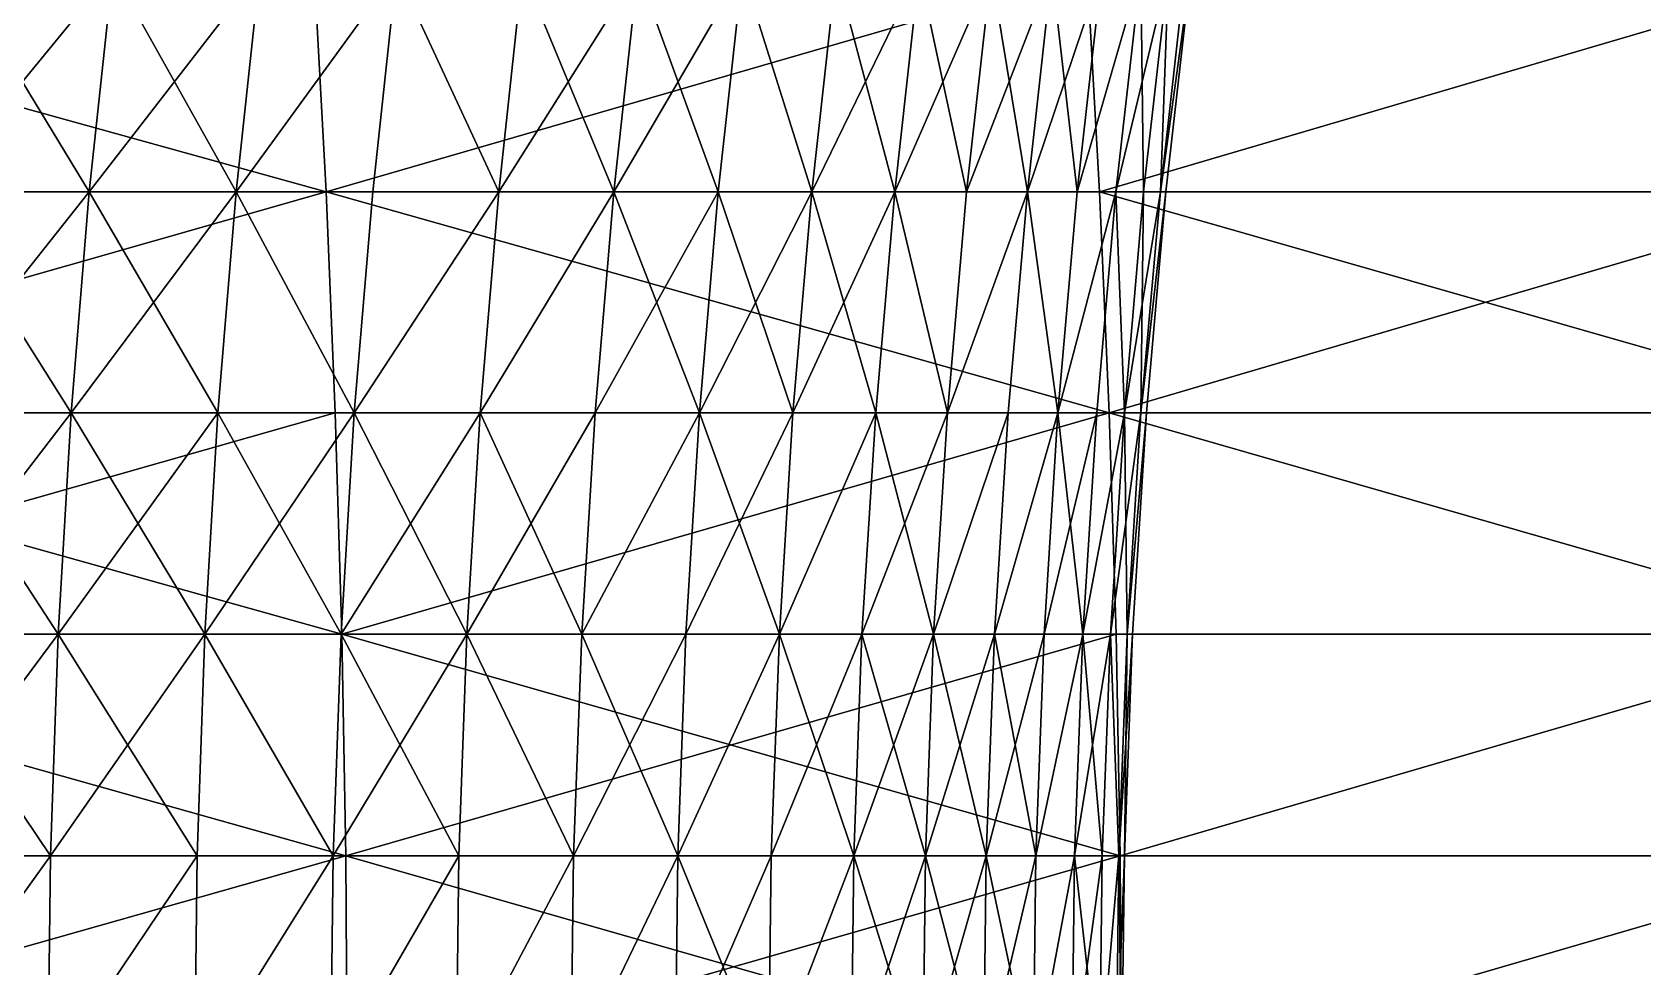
# Model space of a CAD drawing. Header units: millimetres. Extents: x -3250 to 8000, y -3250 to 3250.
# Drawn here: x 6302.1 to 6446.8, y 10 to 94 of the extents above; entities that cross this region are included whole.
import ezdxf

# ---------------------------------------------------------------- set-up
doc = ezdxf.new("R2010")
doc.units = ezdxf.units.MM
doc.header["$MEASUREMENT"] = 0
doc.layers.add('MESH_3D', color=2, linetype='CONTINUOUS')

msp = doc.modelspace()

# ---------------------------------------------------------------- linework, layer by layer
at = {"layer": 'MESH_3D'}
for points in [[(6257.04, 99.47, 757.94), (6327.44, 99.47, 795.14), (6328.51, 79.65, 793.18)], [(6257.04, 99.47, 757.94), (6328.51, 79.65, 793.18), (6258.06, 79.65, 755.95)], [(6328.51, 79.65, 25906.82), (6257.04, 99.47, 25942.06), (6258.06, 79.65, 25944.05)], [(6327.44, 99.47, 25904.86), (6257.04, 99.47, 25942.06), (6328.51, 79.65, 25906.82)], [(6293.1, 79.65, 3014), (6309.34, 99.47, 3050.64), (6295.18, 99.47, 3013.19)], [(6293.1, 79.65, 3014), (6307.24, 79.65, 3051.41), (6309.34, 99.47, 3050.64)], [(6307.24, 79.65, 23648.59), (6293.1, 79.65, 23686), (6295.18, 99.47, 23686.81)], [(6307.24, 79.65, 23648.59), (6295.18, 99.47, 23686.81), (6309.34, 99.47, 23649.36)], [(6307.24, 79.65, 3051.41), (6320.45, 79.65, 3089.16), (6322.57, 99.47, 3088.44)], [(6307.24, 79.65, 3051.41), (6322.57, 99.47, 3088.44), (6309.34, 99.47, 3050.64)], [(6320.45, 79.65, 23610.84), (6307.24, 79.65, 23648.59), (6309.34, 99.47, 23649.36)], [(6320.45, 79.65, 23610.84), (6309.34, 99.47, 23649.36), (6322.57, 99.47, 23611.56)], [(6320.45, 79.65, 3089.16), (6332.72, 79.65, 3127.22), (6334.85, 99.47, 3126.56)], [(6320.45, 79.65, 3089.16), (6334.85, 99.47, 3126.56), (6322.57, 99.47, 3088.44)], [(6334.85, 99.47, 23573.44), (6320.45, 79.65, 23610.84), (6322.57, 99.47, 23611.56)], [(6332.72, 79.65, 23572.78), (6320.45, 79.65, 23610.84), (6334.85, 99.47, 23573.44)], [(6327.44, 99.47, 795.14), (6396.9, 99.47, 834.1), (6328.51, 79.65, 793.18)], [(6396.9, 99.47, 25865.9), (6327.44, 99.47, 25904.86), (6328.51, 79.65, 25906.82)], [(6328.51, 79.65, 793.18), (6396.9, 99.47, 834.1), (6398.01, 79.65, 832.16)], [(6396.9, 99.47, 25865.9), (6328.51, 79.65, 25906.82), (6398.01, 79.65, 25867.84)], [(6332.72, 79.65, 3127.22), (6344.03, 79.65, 3165.58), (6334.85, 99.47, 3126.56)], [(6344.03, 79.65, 23534.42), (6332.72, 79.65, 23572.78), (6334.85, 99.47, 23573.44)], [(6334.85, 99.47, 3126.56), (6344.03, 79.65, 3165.58), (6346.18, 99.47, 3164.97)], [(6344.03, 79.65, 23534.42), (6334.85, 99.47, 23573.44), (6346.18, 99.47, 23535.03)], [(6344.03, 79.65, 3165.58), (6354.38, 79.65, 3204.21), (6356.54, 99.47, 3203.66)], [(6344.03, 79.65, 3165.58), (6356.54, 99.47, 3203.66), (6346.18, 99.47, 3164.97)], [(6354.38, 79.65, 23495.79), (6344.03, 79.65, 23534.42), (6346.18, 99.47, 23535.03)], [(6354.38, 79.65, 23495.79), (6346.18, 99.47, 23535.03), (6356.54, 99.47, 23496.34)], [(6354.38, 79.65, 3204.21), (6365.94, 99.47, 3242.58), (6356.54, 99.47, 3203.66)], [(6354.38, 79.65, 3204.21), (6363.76, 79.65, 3243.08), (6365.94, 99.47, 3242.58)], [(6363.76, 79.65, 23456.92), (6354.38, 79.65, 23495.79), (6356.54, 99.47, 23496.34)], [(6363.76, 79.65, 23456.92), (6356.54, 99.47, 23496.34), (6365.94, 99.47, 23457.42)], [(6363.76, 79.65, 3243.08), (6372.17, 79.65, 3282.18), (6365.94, 99.47, 3242.58)], [(6372.17, 79.65, 23417.82), (6363.76, 79.65, 23456.92), (6365.94, 99.47, 23457.42)], [(6365.94, 99.47, 3242.58), (6372.17, 79.65, 3282.18), (6374.36, 99.47, 3281.74)], [(6372.17, 79.65, 23417.82), (6365.94, 99.47, 23457.42), (6374.36, 99.47, 23418.26)], [(6372.17, 79.65, 3282.18), (6379.61, 79.65, 3321.47), (6381.81, 99.47, 3321.08)], [(6372.17, 79.65, 3282.18), (6381.81, 99.47, 3321.08), (6374.36, 99.47, 3281.74)], [(6379.61, 79.65, 23378.53), (6372.17, 79.65, 23417.82), (6374.36, 99.47, 23418.26)], [(6379.61, 79.65, 23378.53), (6374.36, 99.47, 23418.26), (6381.81, 99.47, 23378.92)], [(6379.61, 79.65, 3321.47), (6388.27, 99.47, 3360.61), (6381.81, 99.47, 3321.08)], [(6379.61, 79.65, 3321.47), (6386.06, 79.65, 3360.94), (6388.27, 99.47, 3360.61)], [(6386.06, 79.65, 23339.06), (6379.61, 79.65, 23378.53), (6381.81, 99.47, 23378.92)], [(6386.06, 79.65, 23339.06), (6381.81, 99.47, 23378.92), (6388.27, 99.47, 23339.39)], [(6386.06, 79.65, 3360.94), (6391.53, 79.65, 3400.56), (6393.74, 99.47, 3400.28)], [(6386.06, 79.65, 3360.94), (6393.74, 99.47, 3400.28), (6388.27, 99.47, 3360.61)], [(6391.53, 79.65, 23299.44), (6386.06, 79.65, 23339.06), (6388.27, 99.47, 23339.39)], [(6391.53, 79.65, 23299.44), (6388.27, 99.47, 23339.39), (6393.74, 99.47, 23299.72)], [(6391.53, 79.65, 3400.56), (6396, 79.65, 3440.3), (6398.23, 99.47, 3440.07)], [(6391.53, 79.65, 3400.56), (6398.23, 99.47, 3440.07), (6393.74, 99.47, 3400.28)], [(6396, 79.65, 23259.7), (6391.53, 79.65, 23299.44), (6393.74, 99.47, 23299.72)], [(6396, 79.65, 23259.7), (6393.74, 99.47, 23299.72), (6398.23, 99.47, 23259.93)], [(6396, 79.65, 3440.3), (6399.49, 79.65, 3480.13), (6401.72, 99.47, 3479.97)], [(6396, 79.65, 3440.3), (6401.72, 99.47, 3479.97), (6398.23, 99.47, 3440.07)], [(6401.72, 99.47, 23220.03), (6396, 79.65, 23259.7), (6398.23, 99.47, 23259.93)], [(6399.49, 79.65, 23219.87), (6396, 79.65, 23259.7), (6401.72, 99.47, 23220.03)], [(6396.9, 99.47, 834.1), (6465.36, 99.47, 874.77), (6398.01, 79.65, 832.16)], [(6465.36, 99.47, 25825.23), (6396.9, 99.47, 25865.9), (6398.01, 79.65, 25867.84)], [(6398.01, 79.65, 832.16), (6465.36, 99.47, 874.77), (6466.52, 79.65, 872.86)], [(6465.36, 99.47, 25825.23), (6398.01, 79.65, 25867.84), (6466.52, 79.65, 25827.14)], [(6399.49, 79.65, 3480.13), (6401.98, 79.65, 3520.05), (6404.21, 99.47, 3519.94)], [(6399.49, 79.65, 3480.13), (6404.21, 99.47, 3519.94), (6401.72, 99.47, 3479.97)], [(6401.98, 79.65, 23179.95), (6399.49, 79.65, 23219.87), (6401.72, 99.47, 23220.03)], [(6401.98, 79.65, 23179.95), (6401.72, 99.47, 23220.03), (6404.21, 99.47, 23180.06)], [(6401.98, 79.65, 3520.05), (6403.48, 79.65, 3560.01), (6404.21, 99.47, 3519.94)], [(6403.48, 79.65, 23139.99), (6401.98, 79.65, 23179.95), (6404.21, 99.47, 23180.06)], [(6403.48, 79.65, 3560.01), (6406.21, 99.47, 3600), (6405.71, 99.47, 3559.96)], [(6403.48, 79.65, 3560.01), (6403.98, 79.65, 3600), (6406.21, 99.47, 3600)], [(6404.21, 99.47, 3519.94), (6403.48, 79.65, 3560.01), (6405.71, 99.47, 3559.96)], [(6403.48, 79.65, 23139.99), (6404.21, 99.47, 23180.06), (6405.71, 99.47, 23140.04)], [(6403.48, 79.65, 23139.99), (6406.21, 99.47, 23100), (6403.98, 79.65, 23100)], [(6403.48, 79.65, 23139.99), (6405.71, 99.47, 23140.04), (6406.21, 99.47, 23100)], [(6403.98, 79.65, 23100), (6406.21, 99.47, 3600), (6403.98, 79.65, 3600)], [(6403.98, 79.65, 23100), (6406.21, 99.47, 23100), (6406.21, 99.47, 3600)], [(6258.06, 79.65, 755.95), (6328.51, 79.65, 793.18), (6258.85, 59.78, 754.4)], [(6328.51, 79.65, 25906.82), (6258.06, 79.65, 25944.05), (6258.85, 59.78, 25945.6)], [(6258.85, 59.78, 754.4), (6328.51, 79.65, 793.18), (6329.34, 59.78, 791.66)], [(6328.51, 79.65, 25906.82), (6258.85, 59.78, 25945.6), (6329.34, 59.78, 25908.34)], [(6291.48, 59.78, 3014.64), (6305.61, 59.78, 3052), (6293.1, 79.65, 3014)], [(6307.24, 79.65, 23648.59), (6291.48, 59.78, 23685.36), (6293.1, 79.65, 23686)], [(6305.61, 59.78, 23648), (6291.48, 59.78, 23685.36), (6307.24, 79.65, 23648.59)], [(6293.1, 79.65, 3014), (6305.61, 59.78, 3052), (6307.24, 79.65, 3051.41)], [(6305.61, 59.78, 3052), (6320.45, 79.65, 3089.16), (6307.24, 79.65, 3051.41)], [(6305.61, 59.78, 3052), (6318.8, 59.78, 3089.71), (6320.45, 79.65, 3089.16)], [(6318.8, 59.78, 23610.29), (6305.61, 59.78, 23648), (6307.24, 79.65, 23648.59)], [(6318.8, 59.78, 23610.29), (6307.24, 79.65, 23648.59), (6320.45, 79.65, 23610.84)], [(6318.8, 59.78, 3089.71), (6331.05, 59.78, 3127.73), (6320.45, 79.65, 3089.16)], [(6331.05, 59.78, 23572.27), (6318.8, 59.78, 23610.29), (6320.45, 79.65, 23610.84)], [(6320.45, 79.65, 3089.16), (6331.05, 59.78, 3127.73), (6332.72, 79.65, 3127.22)], [(6331.05, 59.78, 23572.27), (6320.45, 79.65, 23610.84), (6332.72, 79.65, 23572.78)], [(6328.51, 79.65, 793.18), (6398.88, 59.78, 830.66), (6329.34, 59.78, 791.66)], [(6328.51, 79.65, 793.18), (6398.01, 79.65, 832.16), (6398.88, 59.78, 830.66)], [(6398.88, 59.78, 25869.34), (6328.51, 79.65, 25906.82), (6329.34, 59.78, 25908.34)], [(6398.01, 79.65, 25867.84), (6328.51, 79.65, 25906.82), (6398.88, 59.78, 25869.34)], [(6331.05, 59.78, 3127.73), (6344.03, 79.65, 3165.58), (6332.72, 79.65, 3127.22)], [(6331.05, 59.78, 3127.73), (6342.35, 59.78, 3166.05), (6344.03, 79.65, 3165.58)], [(6344.03, 79.65, 23534.42), (6331.05, 59.78, 23572.27), (6332.72, 79.65, 23572.78)], [(6342.35, 59.78, 23533.95), (6331.05, 59.78, 23572.27), (6344.03, 79.65, 23534.42)], [(6342.35, 59.78, 3166.05), (6352.69, 59.78, 3204.64), (6354.38, 79.65, 3204.21)], [(6342.35, 59.78, 3166.05), (6354.38, 79.65, 3204.21), (6344.03, 79.65, 3165.58)], [(6354.38, 79.65, 23495.79), (6342.35, 59.78, 23533.95), (6344.03, 79.65, 23534.42)], [(6352.69, 59.78, 23495.36), (6342.35, 59.78, 23533.95), (6354.38, 79.65, 23495.79)], [(6352.69, 59.78, 3204.64), (6362.07, 59.78, 3243.47), (6363.76, 79.65, 3243.08)], [(6352.69, 59.78, 3204.64), (6363.76, 79.65, 3243.08), (6354.38, 79.65, 3204.21)], [(6362.07, 59.78, 23456.53), (6352.69, 59.78, 23495.36), (6354.38, 79.65, 23495.79)], [(6362.07, 59.78, 23456.53), (6354.38, 79.65, 23495.79), (6363.76, 79.65, 23456.92)], [(6362.07, 59.78, 3243.47), (6370.47, 59.78, 3282.52), (6363.76, 79.65, 3243.08)], [(6372.17, 79.65, 23417.82), (6362.07, 59.78, 23456.53), (6363.76, 79.65, 23456.92)], [(6370.47, 59.78, 23417.48), (6362.07, 59.78, 23456.53), (6372.17, 79.65, 23417.82)], [(6363.76, 79.65, 3243.08), (6370.47, 59.78, 3282.52), (6372.17, 79.65, 3282.18)], [(6370.47, 59.78, 3282.52), (6379.61, 79.65, 3321.47), (6372.17, 79.65, 3282.18)], [(6370.47, 59.78, 3282.52), (6377.9, 59.78, 3321.77), (6379.61, 79.65, 3321.47)], [(6377.9, 59.78, 23378.23), (6370.47, 59.78, 23417.48), (6372.17, 79.65, 23417.82)], [(6377.9, 59.78, 23378.23), (6372.17, 79.65, 23417.82), (6379.61, 79.65, 23378.53)], [(6377.9, 59.78, 3321.77), (6384.34, 59.78, 3361.2), (6379.61, 79.65, 3321.47)], [(6384.34, 59.78, 23338.8), (6377.9, 59.78, 23378.23), (6379.61, 79.65, 23378.53)], [(6379.61, 79.65, 3321.47), (6384.34, 59.78, 3361.2), (6386.06, 79.65, 3360.94)], [(6384.34, 59.78, 23338.8), (6379.61, 79.65, 23378.53), (6386.06, 79.65, 23339.06)], [(6384.34, 59.78, 3361.2), (6389.8, 59.78, 3400.77), (6391.53, 79.65, 3400.56)], [(6384.34, 59.78, 3361.2), (6391.53, 79.65, 3400.56), (6386.06, 79.65, 3360.94)], [(6391.53, 79.65, 23299.44), (6384.34, 59.78, 23338.8), (6386.06, 79.65, 23339.06)], [(6389.8, 59.78, 23299.23), (6384.34, 59.78, 23338.8), (6391.53, 79.65, 23299.44)], [(6389.8, 59.78, 3400.77), (6394.28, 59.78, 3440.47), (6391.53, 79.65, 3400.56)], [(6394.28, 59.78, 23259.53), (6389.8, 59.78, 23299.23), (6391.53, 79.65, 23299.44)], [(6391.53, 79.65, 3400.56), (6394.28, 59.78, 3440.47), (6396, 79.65, 3440.3)], [(6394.28, 59.78, 23259.53), (6391.53, 79.65, 23299.44), (6396, 79.65, 23259.7)], [(6394.28, 59.78, 3440.47), (6397.76, 59.78, 3480.26), (6399.49, 79.65, 3480.13)], [(6394.28, 59.78, 3440.47), (6399.49, 79.65, 3480.13), (6396, 79.65, 3440.3)], [(6399.49, 79.65, 23219.87), (6394.28, 59.78, 23259.53), (6396, 79.65, 23259.7)], [(6397.76, 59.78, 23219.74), (6394.28, 59.78, 23259.53), (6399.49, 79.65, 23219.87)], [(6397.76, 59.78, 3480.26), (6400.25, 59.78, 3520.14), (6399.49, 79.65, 3480.13)], [(6400.25, 59.78, 23179.86), (6397.76, 59.78, 23219.74), (6399.49, 79.65, 23219.87)], [(6398.01, 79.65, 832.16), (6466.52, 79.65, 872.86), (6467.43, 59.78, 871.38)], [(6398.01, 79.65, 832.16), (6467.43, 59.78, 871.38), (6398.88, 59.78, 830.66)], [(6466.52, 79.65, 25827.14), (6398.01, 79.65, 25867.84), (6398.88, 59.78, 25869.34)], [(6466.52, 79.65, 25827.14), (6398.88, 59.78, 25869.34), (6467.43, 59.78, 25828.62)], [(6399.49, 79.65, 3480.13), (6400.25, 59.78, 3520.14), (6401.98, 79.65, 3520.05)], [(6400.25, 59.78, 23179.86), (6399.49, 79.65, 23219.87), (6401.98, 79.65, 23179.95)], [(6400.25, 59.78, 3520.14), (6401.74, 59.78, 3560.06), (6401.98, 79.65, 3520.05)], [(6403.48, 79.65, 23139.99), (6400.25, 59.78, 23179.86), (6401.98, 79.65, 23179.95)], [(6401.74, 59.78, 23139.94), (6400.25, 59.78, 23179.86), (6403.48, 79.65, 23139.99)], [(6401.74, 59.78, 3560.06), (6403.98, 79.65, 3600), (6403.48, 79.65, 3560.01)], [(6401.74, 59.78, 3560.06), (6402.24, 59.78, 3600), (6403.98, 79.65, 3600)], [(6401.98, 79.65, 3520.05), (6401.74, 59.78, 3560.06), (6403.48, 79.65, 3560.01)], [(6401.74, 59.78, 23139.94), (6403.48, 79.65, 23139.99), (6403.98, 79.65, 23100)], [(6401.74, 59.78, 23139.94), (6403.98, 79.65, 23100), (6402.24, 59.78, 23100)], [(6403.98, 79.65, 23100), (6403.98, 79.65, 3600), (6402.24, 59.78, 3600)], [(6402.24, 59.78, 23100), (6403.98, 79.65, 23100), (6402.24, 59.78, 3600)], [(6258.85, 59.78, 754.4), (6329.94, 39.88, 790.56), (6259.42, 39.88, 753.3)], [(6258.85, 59.78, 754.4), (6329.34, 59.78, 791.66), (6329.94, 39.88, 790.56)], [(6329.34, 59.78, 25908.34), (6258.85, 59.78, 25945.6), (6259.42, 39.88, 25946.7)], [(6329.34, 59.78, 25908.34), (6259.42, 39.88, 25946.7), (6329.94, 39.88, 25909.44)], [(6290.32, 39.88, 3015.09), (6304.44, 39.88, 3052.43), (6305.61, 59.78, 3052)], [(6290.32, 39.88, 3015.09), (6305.61, 59.78, 3052), (6291.48, 59.78, 3014.64)], [(6304.44, 39.88, 23647.57), (6290.32, 39.88, 23684.91), (6291.48, 59.78, 23685.36)], [(6304.44, 39.88, 23647.57), (6291.48, 59.78, 23685.36), (6305.61, 59.78, 23648)], [(6304.44, 39.88, 3052.43), (6317.63, 39.88, 3090.1), (6318.8, 59.78, 3089.71)], [(6304.44, 39.88, 3052.43), (6318.8, 59.78, 3089.71), (6305.61, 59.78, 3052)], [(6317.63, 39.88, 23609.9), (6304.44, 39.88, 23647.57), (6305.61, 59.78, 23648)], [(6317.63, 39.88, 23609.9), (6305.61, 59.78, 23648), (6318.8, 59.78, 23610.29)], [(6317.63, 39.88, 3090.1), (6331.05, 59.78, 3127.73), (6318.8, 59.78, 3089.71)], [(6317.63, 39.88, 3090.1), (6329.87, 39.88, 3128.1), (6331.05, 59.78, 3127.73)], [(6329.87, 39.88, 23571.9), (6317.63, 39.88, 23609.9), (6318.8, 59.78, 23610.29)], [(6329.87, 39.88, 23571.9), (6318.8, 59.78, 23610.29), (6331.05, 59.78, 23572.27)], [(6329.34, 59.78, 791.66), (6398.88, 59.78, 830.66), (6329.94, 39.88, 790.56)], [(6398.88, 59.78, 25869.34), (6329.34, 59.78, 25908.34), (6329.94, 39.88, 25909.44)], [(6329.87, 39.88, 3128.1), (6342.35, 59.78, 3166.05), (6331.05, 59.78, 3127.73)], [(6329.87, 39.88, 3128.1), (6341.16, 39.88, 3166.39), (6342.35, 59.78, 3166.05)], [(6341.16, 39.88, 23533.61), (6329.87, 39.88, 23571.9), (6331.05, 59.78, 23572.27)], [(6329.94, 39.88, 790.56), (6398.88, 59.78, 830.66), (6399.5, 39.88, 829.58)], [(6398.88, 59.78, 25869.34), (6329.94, 39.88, 25909.44), (6399.5, 39.88, 25870.42)], [(6341.16, 39.88, 23533.61), (6331.05, 59.78, 23572.27), (6342.35, 59.78, 23533.95)], [(6341.16, 39.88, 3166.39), (6351.49, 39.88, 3204.94), (6352.69, 59.78, 3204.64)], [(6341.16, 39.88, 3166.39), (6352.69, 59.78, 3204.64), (6342.35, 59.78, 3166.05)], [(6351.49, 39.88, 23495.06), (6341.16, 39.88, 23533.61), (6342.35, 59.78, 23533.95)], [(6351.49, 39.88, 23495.06), (6342.35, 59.78, 23533.95), (6352.69, 59.78, 23495.36)], [(6351.49, 39.88, 3204.94), (6362.07, 59.78, 3243.47), (6352.69, 59.78, 3204.64)], [(6351.49, 39.88, 3204.94), (6360.85, 39.88, 3243.75), (6362.07, 59.78, 3243.47)], [(6362.07, 59.78, 23456.53), (6351.49, 39.88, 23495.06), (6352.69, 59.78, 23495.36)], [(6360.85, 39.88, 23456.25), (6351.49, 39.88, 23495.06), (6362.07, 59.78, 23456.53)], [(6360.85, 39.88, 3243.75), (6369.25, 39.88, 3282.77), (6370.47, 59.78, 3282.52)], [(6360.85, 39.88, 3243.75), (6370.47, 59.78, 3282.52), (6362.07, 59.78, 3243.47)], [(6369.25, 39.88, 23417.23), (6360.85, 39.88, 23456.25), (6362.07, 59.78, 23456.53)], [(6369.25, 39.88, 23417.23), (6362.07, 59.78, 23456.53), (6370.47, 59.78, 23417.48)], [(6369.25, 39.88, 3282.77), (6377.9, 59.78, 3321.77), (6370.47, 59.78, 3282.52)], [(6369.25, 39.88, 3282.77), (6376.67, 39.88, 3321.99), (6377.9, 59.78, 3321.77)], [(6377.9, 59.78, 23378.23), (6369.25, 39.88, 23417.23), (6370.47, 59.78, 23417.48)], [(6376.67, 39.88, 23378.01), (6369.25, 39.88, 23417.23), (6377.9, 59.78, 23378.23)], [(6376.67, 39.88, 3321.99), (6384.34, 59.78, 3361.2), (6377.9, 59.78, 3321.77)], [(6376.67, 39.88, 3321.99), (6383.11, 39.88, 3361.38), (6384.34, 59.78, 3361.2)], [(6383.11, 39.88, 23338.62), (6376.67, 39.88, 23378.01), (6377.9, 59.78, 23378.23)], [(6383.11, 39.88, 23338.62), (6377.9, 59.78, 23378.23), (6384.34, 59.78, 23338.8)], [(6383.11, 39.88, 3361.38), (6389.8, 59.78, 3400.77), (6384.34, 59.78, 3361.2)], [(6383.11, 39.88, 3361.38), (6388.57, 39.88, 3400.93), (6389.8, 59.78, 3400.77)], [(6389.8, 59.78, 23299.23), (6383.11, 39.88, 23338.62), (6384.34, 59.78, 23338.8)], [(6388.57, 39.88, 23299.07), (6383.11, 39.88, 23338.62), (6389.8, 59.78, 23299.23)], [(6388.57, 39.88, 3400.93), (6394.28, 59.78, 3440.47), (6389.8, 59.78, 3400.77)], [(6388.57, 39.88, 3400.93), (6393.04, 39.88, 3440.59), (6394.28, 59.78, 3440.47)], [(6394.28, 59.78, 23259.53), (6388.57, 39.88, 23299.07), (6389.8, 59.78, 23299.23)], [(6393.04, 39.88, 23259.41), (6388.57, 39.88, 23299.07), (6394.28, 59.78, 23259.53)], [(6393.04, 39.88, 3440.59), (6396.52, 39.88, 3480.36), (6397.76, 59.78, 3480.26)], [(6393.04, 39.88, 3440.59), (6397.76, 59.78, 3480.26), (6394.28, 59.78, 3440.47)], [(6396.52, 39.88, 23219.64), (6393.04, 39.88, 23259.41), (6394.28, 59.78, 23259.53)], [(6396.52, 39.88, 23219.64), (6394.28, 59.78, 23259.53), (6397.76, 59.78, 23219.74)], [(6396.52, 39.88, 3480.36), (6400.25, 59.78, 3520.14), (6397.76, 59.78, 3480.26)], [(6396.52, 39.88, 3480.36), (6399, 39.88, 3520.2), (6400.25, 59.78, 3520.14)], [(6400.25, 59.78, 23179.86), (6396.52, 39.88, 23219.64), (6397.76, 59.78, 23219.74)], [(6399, 39.88, 23179.8), (6396.52, 39.88, 23219.64), (6400.25, 59.78, 23179.86)], [(6398.88, 59.78, 830.66), (6467.43, 59.78, 871.38), (6468.07, 39.88, 870.32)], [(6398.88, 59.78, 830.66), (6468.07, 39.88, 870.32), (6399.5, 39.88, 829.58)], [(6468.07, 39.88, 25829.68), (6398.88, 59.78, 25869.34), (6399.5, 39.88, 25870.42)], [(6467.43, 59.78, 25828.62), (6398.88, 59.78, 25869.34), (6468.07, 39.88, 25829.68)], [(6399, 39.88, 3520.2), (6401.74, 59.78, 3560.06), (6400.25, 59.78, 3520.14)], [(6399, 39.88, 3520.2), (6400.5, 39.88, 3560.09), (6401.74, 59.78, 3560.06)], [(6400.5, 39.88, 23139.91), (6399, 39.88, 23179.8), (6400.25, 59.78, 23179.86)], [(6400.5, 39.88, 23139.91), (6400.25, 59.78, 23179.86), (6401.74, 59.78, 23139.94)], [(6400.5, 39.88, 3560.09), (6402.24, 59.78, 3600), (6401.74, 59.78, 3560.06)], [(6400.5, 39.88, 3560.09), (6400.99, 39.88, 3600), (6402.24, 59.78, 3600)], [(6400.5, 39.88, 23139.91), (6402.24, 59.78, 23100), (6400.99, 39.88, 23100)], [(6400.5, 39.88, 23139.91), (6401.74, 59.78, 23139.94), (6402.24, 59.78, 23100)], [(6400.99, 39.88, 23100), (6402.24, 59.78, 3600), (6400.99, 39.88, 3600)], [(6400.99, 39.88, 23100), (6402.24, 59.78, 23100), (6402.24, 59.78, 3600)], [(6259.42, 39.88, 753.3), (6329.94, 39.88, 790.56), (6330.29, 19.94, 789.91)], [(6259.42, 39.88, 753.3), (6330.29, 19.94, 789.91), (6259.76, 19.94, 752.63)], [(6330.29, 19.94, 25910.09), (6259.42, 39.88, 25946.7), (6259.76, 19.94, 25947.37)], [(6329.94, 39.88, 25909.44), (6259.42, 39.88, 25946.7), (6330.29, 19.94, 25910.09)], [(6289.63, 19.94, 3015.36), (6303.74, 19.94, 3052.68), (6304.44, 39.88, 3052.43)], [(6289.63, 19.94, 3015.36), (6304.44, 39.88, 3052.43), (6290.32, 39.88, 3015.09)], [(6303.74, 19.94, 23647.32), (6289.63, 19.94, 23684.64), (6290.32, 39.88, 23684.91)], [(6303.74, 19.94, 23647.32), (6290.32, 39.88, 23684.91), (6304.44, 39.88, 23647.57)], [(6303.74, 19.94, 3052.68), (6316.92, 19.94, 3090.34), (6317.63, 39.88, 3090.1)], [(6303.74, 19.94, 3052.68), (6317.63, 39.88, 3090.1), (6304.44, 39.88, 3052.43)], [(6316.92, 19.94, 23609.66), (6303.74, 19.94, 23647.32), (6304.44, 39.88, 23647.57)], [(6316.92, 19.94, 23609.66), (6304.44, 39.88, 23647.57), (6317.63, 39.88, 23609.9)], [(6316.92, 19.94, 3090.34), (6329.15, 19.94, 3128.32), (6317.63, 39.88, 3090.1)], [(6329.15, 19.94, 23571.68), (6316.92, 19.94, 23609.66), (6317.63, 39.88, 23609.9)], [(6317.63, 39.88, 3090.1), (6329.15, 19.94, 3128.32), (6329.87, 39.88, 3128.1)], [(6329.15, 19.94, 23571.68), (6317.63, 39.88, 23609.9), (6329.87, 39.88, 23571.9)], [(6329.15, 19.94, 3128.32), (6340.44, 19.94, 3166.59), (6341.16, 39.88, 3166.39)], [(6329.15, 19.94, 3128.32), (6341.16, 39.88, 3166.39), (6329.87, 39.88, 3128.1)], [(6340.44, 19.94, 23533.41), (6329.15, 19.94, 23571.68), (6329.87, 39.88, 23571.9)], [(6340.44, 19.94, 23533.41), (6329.87, 39.88, 23571.9), (6341.16, 39.88, 23533.61)], [(6329.94, 39.88, 790.56), (6399.5, 39.88, 829.58), (6330.29, 19.94, 789.91)], [(6399.88, 19.94, 25871.07), (6329.94, 39.88, 25909.44), (6330.29, 19.94, 25910.09)], [(6399.5, 39.88, 25870.42), (6329.94, 39.88, 25909.44), (6399.88, 19.94, 25871.07)], [(6330.29, 19.94, 789.91), (6399.5, 39.88, 829.58), (6399.88, 19.94, 828.93)], [(6340.44, 19.94, 3166.59), (6350.76, 19.94, 3205.13), (6341.16, 39.88, 3166.39)], [(6350.76, 19.94, 23494.87), (6340.44, 19.94, 23533.41), (6341.16, 39.88, 23533.61)], [(6341.16, 39.88, 3166.39), (6350.76, 19.94, 3205.13), (6351.49, 39.88, 3204.94)], [(6350.76, 19.94, 23494.87), (6341.16, 39.88, 23533.61), (6351.49, 39.88, 23495.06)], [(6350.76, 19.94, 3205.13), (6360.13, 19.94, 3243.91), (6360.85, 39.88, 3243.75)], [(6350.76, 19.94, 3205.13), (6360.85, 39.88, 3243.75), (6351.49, 39.88, 3204.94)], [(6360.13, 19.94, 23456.09), (6350.76, 19.94, 23494.87), (6351.49, 39.88, 23495.06)], [(6360.13, 19.94, 23456.09), (6351.49, 39.88, 23495.06), (6360.85, 39.88, 23456.25)], [(6360.13, 19.94, 3243.91), (6368.52, 19.94, 3282.92), (6369.25, 39.88, 3282.77)], [(6360.13, 19.94, 3243.91), (6369.25, 39.88, 3282.77), (6360.85, 39.88, 3243.75)], [(6369.25, 39.88, 23417.23), (6360.13, 19.94, 23456.09), (6360.85, 39.88, 23456.25)], [(6368.52, 19.94, 23417.08), (6360.13, 19.94, 23456.09), (6369.25, 39.88, 23417.23)], [(6368.52, 19.94, 3282.92), (6376.67, 39.88, 3321.99), (6369.25, 39.88, 3282.77)], [(6368.52, 19.94, 3282.92), (6375.94, 19.94, 3322.12), (6376.67, 39.88, 3321.99)], [(6375.94, 19.94, 23377.88), (6368.52, 19.94, 23417.08), (6369.25, 39.88, 23417.23)], [(6375.94, 19.94, 23377.88), (6369.25, 39.88, 23417.23), (6376.67, 39.88, 23378.01)], [(6375.94, 19.94, 3322.12), (6383.11, 39.88, 3361.38), (6376.67, 39.88, 3321.99)], [(6375.94, 19.94, 3322.12), (6382.38, 19.94, 3361.5), (6383.11, 39.88, 3361.38)], [(6382.38, 19.94, 23338.5), (6375.94, 19.94, 23377.88), (6376.67, 39.88, 23378.01)], [(6382.38, 19.94, 23338.5), (6376.67, 39.88, 23378.01), (6383.11, 39.88, 23338.62)], [(6382.38, 19.94, 3361.5), (6388.57, 39.88, 3400.93), (6383.11, 39.88, 3361.38)], [(6382.38, 19.94, 3361.5), (6387.83, 19.94, 3401.02), (6388.57, 39.88, 3400.93)], [(6387.83, 19.94, 23298.98), (6382.38, 19.94, 23338.5), (6383.11, 39.88, 23338.62)], [(6387.83, 19.94, 23298.98), (6383.11, 39.88, 23338.62), (6388.57, 39.88, 23299.07)], [(6387.83, 19.94, 3401.02), (6393.04, 39.88, 3440.59), (6388.57, 39.88, 3400.93)], [(6387.83, 19.94, 3401.02), (6392.3, 19.94, 3440.67), (6393.04, 39.88, 3440.59)], [(6392.3, 19.94, 23259.33), (6387.83, 19.94, 23298.98), (6388.57, 39.88, 23299.07)], [(6392.3, 19.94, 23259.33), (6388.57, 39.88, 23299.07), (6393.04, 39.88, 23259.41)], [(6392.3, 19.94, 3440.67), (6395.77, 19.94, 3480.41), (6396.52, 39.88, 3480.36)], [(6392.3, 19.94, 3440.67), (6396.52, 39.88, 3480.36), (6393.04, 39.88, 3440.59)], [(6396.52, 39.88, 23219.64), (6392.3, 19.94, 23259.33), (6393.04, 39.88, 23259.41)], [(6395.77, 19.94, 23219.59), (6392.3, 19.94, 23259.33), (6396.52, 39.88, 23219.64)], [(6395.77, 19.94, 3480.41), (6398.26, 19.94, 3520.23), (6399, 39.88, 3520.2)], [(6395.77, 19.94, 3480.41), (6399, 39.88, 3520.2), (6396.52, 39.88, 3480.36)], [(6398.26, 19.94, 23179.77), (6395.77, 19.94, 23219.59), (6396.52, 39.88, 23219.64)], [(6398.26, 19.94, 23179.77), (6396.52, 39.88, 23219.64), (6399, 39.88, 23179.8)], [(6398.26, 19.94, 3520.23), (6399.75, 19.94, 3560.1), (6399, 39.88, 3520.2)], [(6399.75, 19.94, 23139.9), (6398.26, 19.94, 23179.77), (6399, 39.88, 23179.8)], [(6399, 39.88, 3520.2), (6399.75, 19.94, 3560.1), (6400.5, 39.88, 3560.09)], [(6399.75, 19.94, 23139.9), (6399, 39.88, 23179.8), (6400.5, 39.88, 23139.91)], [(6399.5, 39.88, 829.58), (6468.07, 39.88, 870.32), (6399.88, 19.94, 828.93)], [(6468.07, 39.88, 25829.68), (6399.5, 39.88, 25870.42), (6399.88, 19.94, 25871.07)], [(6399.75, 19.94, 3560.1), (6400.99, 39.88, 3600), (6400.5, 39.88, 3560.09)], [(6399.75, 19.94, 3560.1), (6400.25, 19.94, 3600), (6400.99, 39.88, 3600)], [(6399.75, 19.94, 23139.9), (6400.5, 39.88, 23139.91), (6400.25, 19.94, 23100)], [(6399.88, 19.94, 828.93), (6468.07, 39.88, 870.32), (6468.46, 19.94, 869.68)], [(6468.07, 39.88, 25829.68), (6399.88, 19.94, 25871.07), (6468.46, 19.94, 25830.32)], [(6400.25, 19.94, 23100), (6400.99, 39.88, 3600), (6400.25, 19.94, 3600)], [(6400.25, 19.94, 23100), (6400.99, 39.88, 23100), (6400.99, 39.88, 3600)], [(6400.5, 39.88, 23139.91), (6400.99, 39.88, 23100), (6400.25, 19.94, 23100)], [(6259.76, 19.94, 752.63), (6330.41, 0, 789.69), (6259.87, 0, 752.41)], [(6259.76, 19.94, 752.63), (6330.29, 19.94, 789.91), (6330.41, 0, 789.69)], [(6330.29, 19.94, 25910.09), (6259.76, 19.94, 25947.37), (6259.87, 0, 25947.59)], [(6330.29, 19.94, 25910.09), (6259.87, 0, 25947.59), (6330.41, 0, 25910.31)], [(6289.4, 0, 3015.45), (6303.51, 0, 3052.77), (6289.63, 19.94, 3015.36)], [(6303.74, 19.94, 23647.32), (6303.51, 0, 23647.23), (6289.4, 0, 23684.55)], [(6303.74, 19.94, 23647.32), (6289.4, 0, 23684.55), (6289.63, 19.94, 23684.64)], [(6289.63, 19.94, 3015.36), (6303.51, 0, 3052.77), (6303.74, 19.94, 3052.68)], [(6303.51, 0, 3052.77), (6316.92, 19.94, 3090.34), (6303.74, 19.94, 3052.68)], [(6303.51, 0, 3052.77), (6316.68, 0, 3090.42), (6316.92, 19.94, 3090.34)], [(6316.92, 19.94, 23609.66), (6316.68, 0, 23609.58), (6303.51, 0, 23647.23)], [(6316.92, 19.94, 23609.66), (6303.51, 0, 23647.23), (6303.74, 19.94, 23647.32)], [(6316.68, 0, 3090.42), (6328.92, 0, 3128.39), (6329.15, 19.94, 3128.32)], [(6316.68, 0, 3090.42), (6329.15, 19.94, 3128.32), (6316.92, 19.94, 3090.34)], [(6329.15, 19.94, 23571.68), (6328.92, 0, 23571.61), (6316.68, 0, 23609.58)], [(6329.15, 19.94, 23571.68), (6316.68, 0, 23609.58), (6316.92, 19.94, 23609.66)], [(6328.92, 0, 3128.39), (6340.44, 19.94, 3166.59), (6329.15, 19.94, 3128.32)], [(6328.92, 0, 3128.39), (6340.2, 0, 3166.66), (6340.44, 19.94, 3166.59)], [(6340.44, 19.94, 23533.41), (6340.2, 0, 23533.34), (6328.92, 0, 23571.61)], [(6340.44, 19.94, 23533.41), (6328.92, 0, 23571.61), (6329.15, 19.94, 23571.68)], [(6330.29, 19.94, 789.91), (6400, 0, 828.72), (6330.41, 0, 789.69)], [(6330.29, 19.94, 789.91), (6399.88, 19.94, 828.93), (6400, 0, 828.72)], [(6399.88, 19.94, 25871.07), (6330.29, 19.94, 25910.09), (6330.41, 0, 25910.31)], [(6399.88, 19.94, 25871.07), (6330.41, 0, 25910.31), (6400, 0, 25871.28)], [(6340.2, 0, 3166.66), (6350.52, 0, 3205.19), (6350.76, 19.94, 3205.13)], [(6340.2, 0, 3166.66), (6350.76, 19.94, 3205.13), (6340.44, 19.94, 3166.59)], [(6350.76, 19.94, 23494.87), (6350.52, 0, 23494.81), (6340.2, 0, 23533.34)], [(6350.76, 19.94, 23494.87), (6340.2, 0, 23533.34), (6340.44, 19.94, 23533.41)], [(6350.52, 0, 3205.19), (6359.88, 0, 3243.97), (6360.13, 19.94, 3243.91)], [(6350.52, 0, 3205.19), (6360.13, 19.94, 3243.91), (6350.76, 19.94, 3205.13)], [(6360.13, 19.94, 23456.09), (6359.88, 0, 23456.03), (6350.52, 0, 23494.81)], [(6360.13, 19.94, 23456.09), (6350.52, 0, 23494.81), (6350.76, 19.94, 23494.87)], [(6359.88, 0, 3243.97), (6368.28, 0, 3282.97), (6360.13, 19.94, 3243.91)], [(6368.52, 19.94, 23417.08), (6368.28, 0, 23417.03), (6359.88, 0, 23456.03)], [(6368.52, 19.94, 23417.08), (6359.88, 0, 23456.03), (6360.13, 19.94, 23456.09)], [(6360.13, 19.94, 3243.91), (6368.28, 0, 3282.97), (6368.52, 19.94, 3282.92)], [(6368.28, 0, 3282.97), (6375.94, 19.94, 3322.12), (6368.52, 19.94, 3282.92)], [(6368.28, 0, 3282.97), (6375.69, 0, 3322.16), (6375.94, 19.94, 3322.12)], [(6375.94, 19.94, 23377.88), (6375.69, 0, 23377.84), (6368.28, 0, 23417.03)], [(6375.94, 19.94, 23377.88), (6368.28, 0, 23417.03), (6368.52, 19.94, 23417.08)], [(6375.69, 0, 3322.16), (6382.38, 19.94, 3361.5), (6375.94, 19.94, 3322.12)], [(6375.69, 0, 3322.16), (6382.13, 0, 3361.53), (6382.38, 19.94, 3361.5)], [(6375.94, 19.94, 23377.88), (6382.13, 0, 23338.47), (6375.69, 0, 23377.84)], [(6382.38, 19.94, 23338.5), (6382.13, 0, 23338.47), (6375.94, 19.94, 23377.88)], [(6382.13, 0, 3361.53), (6387.83, 19.94, 3401.02), (6382.38, 19.94, 3361.5)], [(6382.13, 0, 3361.53), (6387.58, 0, 3401.05), (6387.83, 19.94, 3401.02)], [(6382.38, 19.94, 23338.5), (6387.58, 0, 23298.95), (6382.13, 0, 23338.47)], [(6387.83, 19.94, 23298.98), (6387.58, 0, 23298.95), (6382.38, 19.94, 23338.5)], [(6387.58, 0, 3401.05), (6392.05, 0, 3440.69), (6387.83, 19.94, 3401.02)], [(6392.3, 19.94, 23259.33), (6392.05, 0, 23259.31), (6387.58, 0, 23298.95)], [(6392.3, 19.94, 23259.33), (6387.58, 0, 23298.95), (6387.83, 19.94, 23298.98)], [(6387.83, 19.94, 3401.02), (6392.05, 0, 3440.69), (6392.3, 19.94, 3440.67)], [(6392.05, 0, 3440.69), (6395.77, 19.94, 3480.41), (6392.3, 19.94, 3440.67)], [(6392.05, 0, 3440.69), (6395.53, 0, 3480.43), (6395.77, 19.94, 3480.41)], [(6395.77, 19.94, 23219.59), (6395.53, 0, 23219.57), (6392.05, 0, 23259.31)], [(6395.77, 19.94, 23219.59), (6392.05, 0, 23259.31), (6392.3, 19.94, 23259.33)], [(6395.53, 0, 3480.43), (6398.01, 0, 3520.25), (6395.77, 19.94, 3480.41)], [(6398.26, 19.94, 23179.77), (6398.01, 0, 23179.75), (6395.53, 0, 23219.57)], [(6398.26, 19.94, 23179.77), (6395.53, 0, 23219.57), (6395.77, 19.94, 23219.59)], [(6395.77, 19.94, 3480.41), (6398.01, 0, 3520.25), (6398.26, 19.94, 3520.23)], [(6398.01, 0, 3520.25), (6399.5, 0, 3560.11), (6399.75, 19.94, 3560.1)], [(6398.01, 0, 3520.25), (6399.75, 19.94, 3560.1), (6398.26, 19.94, 3520.23)], [(6399.75, 19.94, 23139.9), (6399.5, 0, 23139.89), (6398.01, 0, 23179.75)], [(6399.75, 19.94, 23139.9), (6398.01, 0, 23179.75), (6398.26, 19.94, 23179.77)], [(6399.5, 0, 3560.11), (6400.25, 19.94, 3600), (6399.75, 19.94, 3560.1)], [(6399.5, 0, 3560.11), (6400, 0, 3600), (6400.25, 19.94, 3600)], [(6399.75, 19.94, 23139.9), (6400, 0, 23100), (6399.5, 0, 23139.89)], [(6399.75, 19.94, 23139.9), (6400.25, 19.94, 23100), (6400, 0, 23100)], [(6399.88, 19.94, 828.93), (6468.46, 19.94, 869.68), (6400, 0, 828.72)], [(6468.46, 19.94, 25830.32), (6399.88, 19.94, 25871.07), (6400, 0, 25871.28)], [(6468.46, 19.94, 869.68), (6468.59, 0, 869.47), (6400, 0, 828.72)], [(6400.25, 19.94, 23100), (6400.25, 19.94, 3600), (6400, 0, 3600)], [(6400, 0, 23100), (6400.25, 19.94, 23100), (6400, 0, 3600)], [(6468.46, 19.94, 25830.32), (6400, 0, 25871.28), (6468.59, 0, 25830.53)]]:
    msp.add_3dface(points, dxfattribs=at)

doc.saveas('drawing.dxf')
